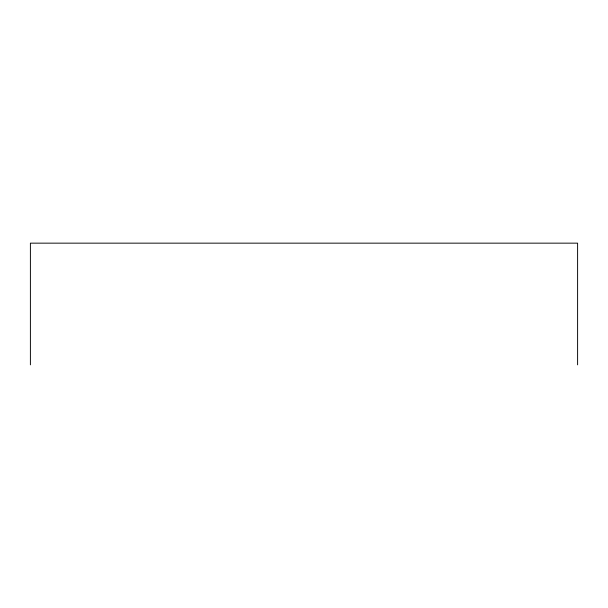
<?xml version="1.0" encoding="UTF-8"?>
<svg xmlns="http://www.w3.org/2000/svg" width="608" height="608" viewBox="0 0 608 608"><rect width="100%" height="100%" fill="white"/><g stroke="black" fill="none" stroke-linecap="round" stroke-linejoin="round"><path stroke-width="0.91" d="M577.6 364.846L577.6 243.154L30.4 243.154L30.4 364.846"/></g></svg>
